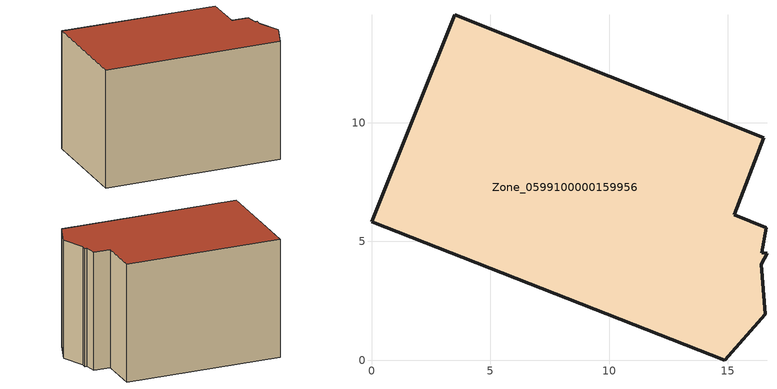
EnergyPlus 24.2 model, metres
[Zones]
Zone_0599100000159956
 floor ground (C_G): 16.43,4.52 16.65,4.5 16.4,4.03 16.57,1.93 14.86,0 0,5.83 3.51,14.54 16.51,9.36 15.26,6.13 16.62,5.57 z0
 wall outside (C_F): 14.86,0 16.57,1.93 16.4,4.03 16.65,4.5 16.43,4.52 16.62,5.57 15.26,6.13 16.51,9.36 3.51,14.54 0,5.83 14.86,0 z0:10.7
 roof outside (C_R): 16.65,4.5 16.43,4.52 16.62,5.57 15.26,6.13 16.51,9.36 3.51,14.54 0,5.83 14.86,0 16.57,1.93 16.4,4.03 z10.7
[BUILDING]
Pand.0599100000159956: North Axis=0; Terrain=City; Loads Convergence Tolerance Value=0.04; Temperature Convergence Tolerance Value=0.4; Solar Distribution=FullExterior; Maximum Number of Warmup Days=25; Minimum Number of Warmup Days=1
[Site:Location]
Rotterdam.The.Hague.AP_ZH_NLD Design_Conditions: Latitude=51.96; Longitude=4.45; Time Zone=1; Elevation=-4.5
[SITE:GROUNDTEMPERATURE:BUILDINGSURFACE]
18, 18, 18, 18, 18, 18, 18, 18, 18, 18, 18, 18
[MATERIAL] Thermal Absorptance=0.9; Solar Absorptance=0.7; Visible Absorptance=0.7
Name | Roughness | Thickness | Conductivity | Density | Specific Heat
G.TC.1946 | MediumSmooth | 0.15 | 1 | 540 | 1210
F.TC.1946 | Rough | 0.3 | 0.857143 | 1920 | 840
R.TC.1946 | MediumRough | 0.2 | 0.909091 | 1500 | 1000
[CONSTRUCTION]
C_G: G.TC.1946
C_F: F.TC.1946
C_R: R.TC.1946
[ZONE]
Zone_0599100000159956: Type=1; Multiplier=1; Ceiling Height=Autocalculate; Volume=Autocalculate; Floor Area=autocalculate; Part of Total Floor Area=Yes
[ZONEINFILTRATION:DESIGNFLOWRATE]
Infil_Zone_0599100000159956: Zone or ZoneList or Space or SpaceList=Zone_0599100000159956; Schedule=AlwaysOn; Design Flow Rate Calculation Method=Flow/Area; Flow Rate per Floor Area=0.003; Constant Term Coefficient=1; Temperature Term Coefficient=0; Velocity Term Coefficient=0; Velocity Squared Term Coefficient=0
[HVACTEMPLATE:ZONE:IDEALLOADSAIRSYSTEM]
Zone_0599100000159956: Maximum Heating Supply Air Temperature=50; Minimum Cooling Supply Air Temperature=13; Maximum Heating Supply Air Humidity Ratio=0.0156; Minimum Cooling Supply Air Humidity Ratio=0.0077; Heating Limit=NoLimit; Cooling Limit=NoLimit; Dehumidification Control Type=ConstantSensibleHeatRatio; Cooling Sensible Heat Ratio=0.7; Dehumidification Setpoint=60; Humidification Control Type=None; Humidification Setpoint=30; Outdoor Air Method=None; Outdoor Air Flow Rate per Person=0.00944; Outdoor Air Flow Rate per Zone Floor Area=0; Outdoor Air Flow Rate per Zone=0; Demand Controlled Ventilation Type=None; Outdoor Air Economizer Type=NoEconomizer; Heat Recovery Type=None; Sensible Heat Recovery Effectiveness=0.7; Latent Heat Recovery Effectiveness=0.65
[ZONECONTROL:THERMOSTAT]
ThermostatControl_Zone_0599100000159956: Zone or ZoneList=Zone_0599100000159956; Control Type Schedule=DualSetpointControlType; Control 1=Thermostat_Zone_0599100000159956; Temperature Difference Between Cutout And Setpoint=0
[THERMOSTATSETPOINT:DUALSETPOINT]
Thermostat_Zone_0599100000159956: Heating Setpoint Temperature Schedule=HeatingSetpoint_Zone_0599100000159956; Cooling Setpoint Temperature Schedule=CoolingSetpoint_Zone_0599100000159956
[SCHEDULE:COMPACT]
HeatingSetpoint_Zone_0599100000159956: Through: 12/31, For: AllDays, Until: 24:00, 21
CoolingSetpoint_Zone_0599100000159956: Through: 12/31, For: AllDays, Until: 24:00, 24
DualSetpointControlType: Through: 12/31, For: AllDays, Until: 24:00, 4
AlwaysOn: Through: 12/31, For: AllDays, Until: 24:00, 1
